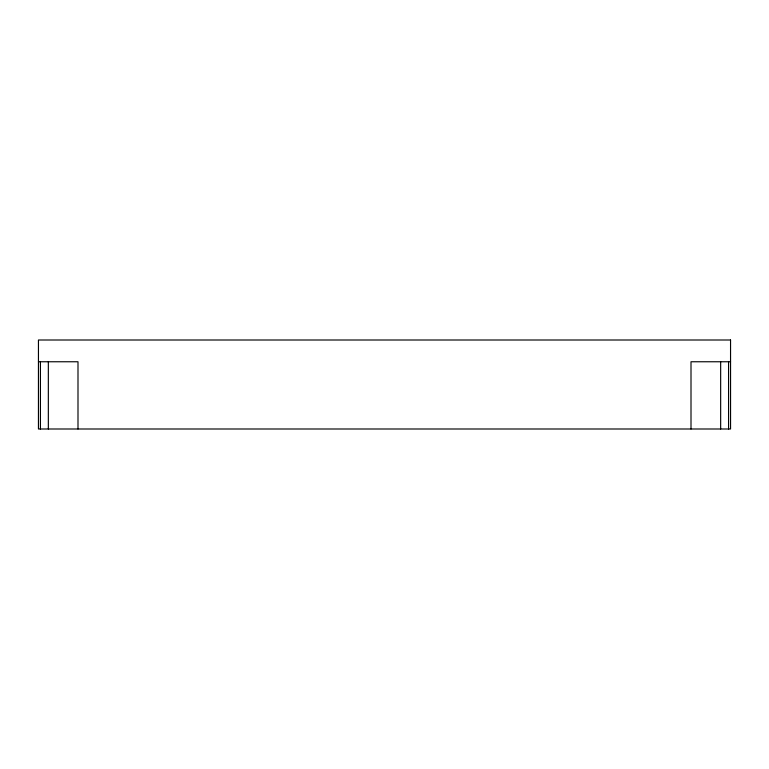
<?xml version="1.0" encoding="UTF-8"?>
<svg xmlns="http://www.w3.org/2000/svg" width="769" height="769" viewBox="0 0 769 769"><rect width="100%" height="100%" fill="white"/><g stroke="black" fill="none" stroke-linecap="round" stroke-linejoin="round"><path stroke-width="1.15" d="M38.45 361.757L77.996 361.757L77.996 428.996M730.55 361.757L691.004 361.757L691.004 428.996M728.57 361.757L728.57 428.996M720.659 361.757L720.659 428.996M48.341 361.757L48.341 428.996M40.43 361.757L40.43 428.996M730.55 340.004L38.45 340.004L38.45 428.996L730.55 428.996L730.55 340.004"/></g></svg>
